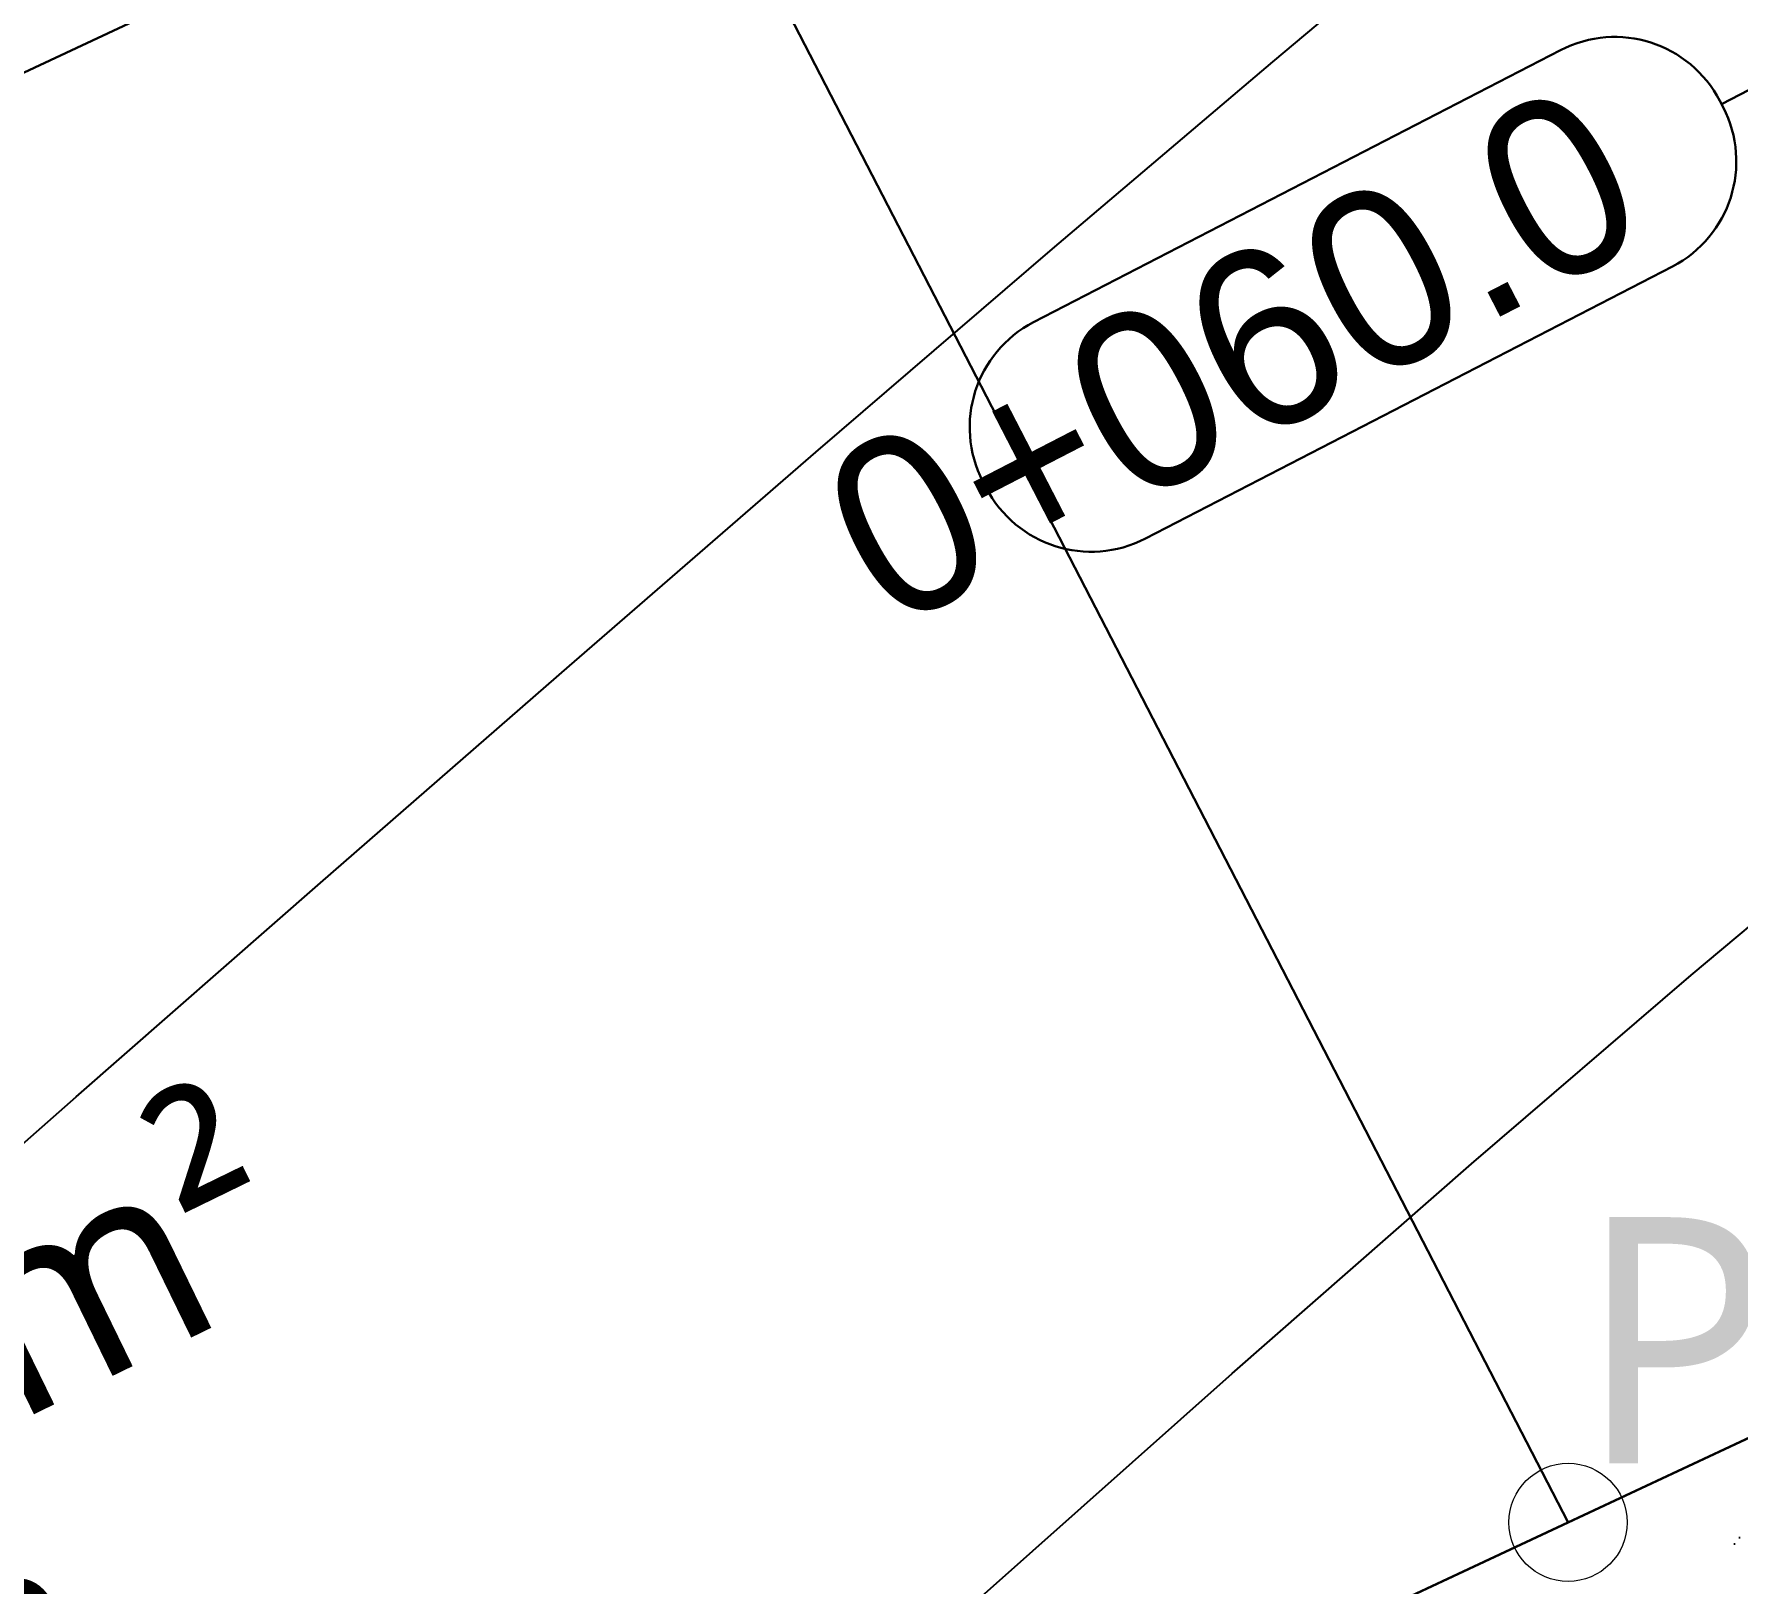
# Model space of a CAD drawing. Header units: millimetres. Extents: x 86 to 591881, y 99 to 1307229.
# Drawn here: x 590722.11 to 590730.76, y 1307046.88 to 1307054.75 of the extents above; entities that cross this region are included whole.
import ezdxf
from ezdxf.enums import TextEntityAlignment as Align

# ---------------------------------------------------------------- set-up
doc = ezdxf.new("R2010")
doc.units = ezdxf.units.MM
for name, color, linetype, lineweight in [('_BLOQUES', 9, 'Continuous', 20), ('COTAS', 40, 'Continuous', 5), ('CUADROS', 9, 'Continuous', 20)]:
    doc.layers.add(name, color=color, linetype=linetype, lineweight=lineweight)
for name, color, linetype in [('C-PROP', 7, 'Continuous'), ('C-PROP-LINE', 230, 'Continuous'), ('C-PROP-TEXT', 92, 'Continuous'), ('C-ROAD-SAMP-TEXT', 11, 'Continuous'), ('C-TOPO-MAJR', 9, 'Continuous'), ('C-TOPO-MINR', 8, 'Continuous')]:
    doc.layers.add(name, color=color, linetype=linetype)
doc.styles.add('ST - ETIQUETAS', font='', dxfattribs={"height": 2.5})
doc.styles.get("Standard").update_dxf_attribs({"font": 'simplex.shx'})
doc.styles.get('ST - ETIQUETAS').set_extended_font_data('Roboto Thin')

msp = doc.modelspace()

# ---------------------------------------------------------------- hatches: boundary and pattern name
at = {"layer": 'C-PROP', "linetype": 'Continuous', "lineweight": -3}
h = msp.add_hatch(dxfattribs=at)
h.set_pattern_fill('AR-SAND', color=3, scale=0.025, style=0)
h.paths.add_polyline_path([(590715.5052, 1307031.4831), (590711.7752, 1307038.7054), (590729.8991, 1307047.1913), (590748.0231, 1307055.6772), (590750.1905, 1307051.4794), (590741.9385, 1307046.1995), (590725.4952, 1307036.4947), (590718.7817, 1307032.9661)], flags=0)

# ---------------------------------------------------------------- linework, layer by layer
at = {"layer": '_BLOQUES', "color": 4, "linetype": 'Continuous', "lineweight": 25}
msp.add_polyline3d([(590684.2417, 1307092.0182, 0), (590720.4935, 1307108.995, 0), (590748.0231, 1307055.6772, 0), (590711.7752, 1307038.7054, 0), (590684.2417, 1307092.0182, 0)], dxfattribs=at)
at = {"layer": 'C-PROP-LINE', "color": 4, "linetype": 'Continuous', "lineweight": 25}
for points in [[(590720.722, 1307064.9637, 0), (590720.7217, 1307064.9643, 0), (590702.5972, 1307056.4766, 0), (590707.1863, 1307047.5908, 0), (590725.3104, 1307056.0783, 0), (590720.722, 1307064.9637, 0)], [(590748.0231, 1307055.6772, 0), (590743.4342, 1307064.5646, 0), (590725.3109, 1307056.0774, 0), (590729.8996, 1307047.1915, 0), (590748.0231, 1307055.6772, 0)], [(590725.3104, 1307056.0783, 0), (590707.1863, 1307047.5908, 0), (590711.7752, 1307038.7054, 0), (590729.8996, 1307047.1915, 0), (590725.3109, 1307056.0774, 0), (590725.3104, 1307056.0783, 0)], [(590711.7752, 1307038.7054, 0), (590715.5052, 1307031.4831, 0), (590718.7817, 1307032.9661, 0), (590725.4952, 1307036.4947, 0), (590741.9385, 1307046.1995, 0), (590750.1905, 1307051.4794, 0), (590748.0231, 1307055.6772, 0), (590729.8991, 1307047.1913, 0), (590711.7752, 1307038.7054, 0), (590715.5052, 1307031.4831, 0)]]:
    msp.add_polyline3d(points, dxfattribs=at)
at = {"layer": 'C-ROAD-SAMP-TEXT', "color": 194, "linetype": 'Continuous', "lineweight": 30}
for p, q in [((590731.1228, 1307054.6236), (590730.6786, 1307054.3943)), ((590730.687, 1307054.378), (590730.6702, 1307054.4105))]:
    msp.add_line(p, q, dxfattribs=at)
at = {"layer": 'C-TOPO-MAJR', "color": 40, "linetype": 'Continuous', "lineweight": -3, "elevation": 457.5}
msp.add_lwpolyline([(590721.14, 1307048.3102), (590722.3234, 1307049.3519), (590723.5648, 1307050.4401), (590724.8288, 1307051.5423), (590726.0798, 1307052.6263), (590727.2824, 1307053.6595), (590728.4009, 1307054.6095), (590729.5217, 1307055.5503)], dxfattribs=at)
at = {"layer": 'C-TOPO-MINR', "color": 44, "linetype": 'Continuous', "lineweight": -3, "elevation": 457.25}
msp.add_lwpolyline([(590722.058, 1307042.3937), (590723.1582, 1307043.4043), (590724.3624, 1307044.504), (590725.6301, 1307045.6538), (590726.9208, 1307046.8146), (590728.1938, 1307047.9471), (590729.4085, 1307049.0123), (590730.5245, 1307049.971), (590731.6242, 1307050.8919), (590732.7975, 1307051.8556), (590734.0151, 1307052.8407), (590735.2474, 1307053.8261), (590736.4651, 1307054.7904)], dxfattribs=at)
at = {"layer": 'COTAS', "flags": 128}
msp.add_lwpolyline([(590750.1905, 1307051.4794), (590741.9393, 1307046.2), (590725.4959, 1307036.495), (590718.7817, 1307032.966), (590715.5052, 1307031.4831), (590711.7752, 1307038.7054), (590748.0231, 1307055.6772), (590750.1905, 1307051.4794)], dxfattribs=at)
at = {"layer": 'COTAS'}
msp.add_circle((590729.8996, 1307047.1915), 0.3, dxfattribs=at)

# ---------------------------------------------------------------- texts
at = {"layer": 'C-PROP-TEXT', "color": 92, "linetype": 'Continuous', "lineweight": -3, "insert": (590718.6526, 1307047.1669), "char_height": 1, "attachment_point": 2, "rotation": 26, "style": 'ST - ETIQUETAS'}
msp.add_mtext('{\\fRoboto Thin|b1|i0|c0|p2;\\C18;\\c0;Area:\\C0; \\fRoboto Thin|b0|i0|c0|p2;\\C178;\\c4980736;200.00 m²\\PBloque - B}', dxfattribs=at)
at = {"layer": 'CUADROS', "style": 'ST - ETIQUETAS'}
msp.add_text('P2', height=1.25, dxfattribs=at).set_placement((590730.9087, 1307048.1165), align=Align.MIDDLE_CENTER)

# ---------------------------------------------------------------- next in the draw order: texts
at = {"layer": 'C-ROAD-SAMP-TEXT', "color": 194, "linetype": 'Continuous', "lineweight": -3, "insert": (590730.1454, 1307054.119), "char_height": 0.9, "width": 3.041679, "attachment_point": 6, "rotation": 27.30863, "bg_fill": 3, "box_fill_scale": 1.166667, "bg_fill_color": 256, "bg_fill_true_color": 13158600, "bg_fill_transparency": 0}
msp.add_mtext('{\\fFreestyle Script|b0|i0|c0|p66;\\C196;\\c8323135;0+060.0}', dxfattribs=at)

# ---------------------------------------------------------------- next in the draw order: linework, layer by layer
at = {"layer": 'C-ROAD-SAMP-TEXT', "color": 194, "linetype": 'Continuous', "lineweight": 30}
for p, q in [((590729.8618, 1307054.6684), (590727.1858, 1307053.2867)), ((590727.7532, 1307052.1879), (590730.4291, 1307053.5696)), ((590726.928, 1307052.4783), (590726.9448, 1307052.4458))]:
    msp.add_line(p, q, dxfattribs=at)
for centre, start, end in [((590730.137, 1307054.1353), 27.30863, 117.30863), ((590730.1538, 1307054.1027), 297.30863, 27.30863), ((590727.4611, 1307052.7536), 117.30863, 207.30863), ((590727.4779, 1307052.721), 207.30863, 297.30863)]:
    msp.add_arc(centre, 0.6, start, end, dxfattribs=at)

doc.saveas('drawing.dxf')
